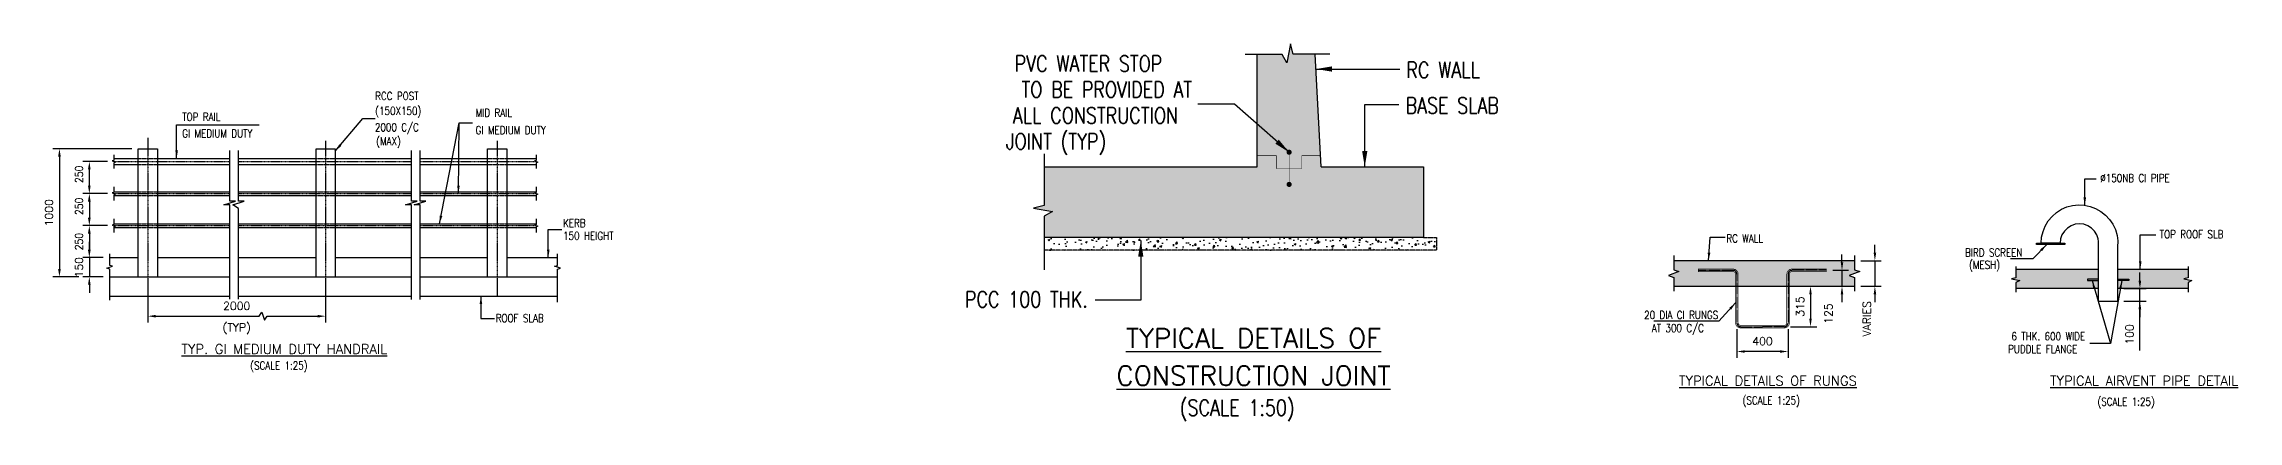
# Model space of a CAD drawing. Header units: millimetres. Extents: x -7644 to 230040, y 17031 to 222323.
# Drawn here: x 56100 to 73238, y 19535 to 22479 of the extents above; entities that cross this region are included whole.
import ezdxf
from ezdxf.enums import TextEntityAlignment as Align

# ---------------------------------------------------------------- set-up
doc = ezdxf.new("R2010")
doc.units = ezdxf.units.MM
doc.header["$LTSCALE"] = 4
doc.header["$MEASUREMENT"] = 0
doc.header["$PDMODE"] = 34
for name, pattern in [('CENTER', [2, 1.25, -0.25, 0.25, -0.25]), ('DASHED2', [0.375, 0.25, -0.125]), ('HIDDEN', [0.375, 0.25, -0.125])]:
    doc.linetypes.add(name, pattern=pattern)
for name, color, linetype in [('AIR COWL', 3, 'Continuous'), ('CENTER', 252, 'CENTER'), ('DIM', 8, 'Continuous'), ('HANDRAIL', 6, 'Continuous'), ('HATCH', 253, 'Continuous'), ('PCC', 8, 'HIDDEN'), ('RCC WALL', 7, 'Continuous'), ('RINGS', 253, 'Continuous'), ('txt-1', 7, 'Continuous'), ('txt-2', 7, 'Continuous'), ('WALL', 7, 'Continuous')]:
    doc.layers.add(name, color=color, linetype=linetype)
doc.styles.add('ROMANS', font='ROMANS')
doc.dimstyles.new('1-75N', dxfattribs={"dimscale": 75, "dimtxt": 5, "dimasz": 5, "dimexe": 1.25, "dimexo": 1.25, "dimgap": 1.25, "dimtad": 1, "dimdec": 0, "dimdsep": 46, "dimtxsty": 'ROMANS', "dimcen": 1, "dimclrd": 8, "dimclre": 8, "dimclrt": 5, "dimadec": 0, "dimazin": 0, "dimtfac": 1, "dimtdec": 0, "dimtmove": 0, "dimatfit": 3, "dimfxl": 1, "dimarcsym": 0})

# ---------------------------------------------------------------- blocks, each defined once
blk = doc.blocks.new('*D207')
at = {"layer": 'DEFPOINTS', "color": 0, "transparency": 16777216}
for p in [(70023, 20712), (70023, 20587), (70144, 20587)]:
    blk.add_point(p, dxfattribs=at)
at = {"layer": 'DIM', "color": 8, "lineweight": -2, "transparency": 16777216}
for p, q in [((70144, 20774), (70144, 20836)), ((70073, 20712), (70194, 20712)), ((70073, 20587), (70194, 20587)), ((70144, 20712), (70144, 20587)), ((70144, 20525), (70144, 20463))]:
    blk.add_line(p, q, dxfattribs=at)
at = {"layer": 'DIM', "color": 8, "transparency": 16777216}
for points in [[(70134, 20774), (70154, 20774), (70144, 20712)], [(70134, 20525), (70154, 20525), (70144, 20587)]]:
    blk.add_solid(points, dxfattribs=at)
at = {"layer": 'DIM', "color": 5, "transparency": 16777216, "insert": (70038, 20374), "char_height": 62, "attachment_point": 5, "rotation": 90, "style": 'ROMANS'}
blk.add_mtext('125', dxfattribs=at)
blk = doc.blocks.new('*D205')
at = {"layer": 'DEFPOINTS', "color": 0, "transparency": 16777216}
for p in [(69753, 20587), (69693, 20272), (69898, 20272)]:
    blk.add_point(p, dxfattribs=at)
at = {"layer": 'DIM', "color": 8, "lineweight": -2, "transparency": 16777216}
for p, q in [((69803, 20587), (69948, 20587)), ((69898, 20525), (69898, 20334)), ((69743, 20272), (69948, 20272))]:
    blk.add_line(p, q, dxfattribs=at)
at = {"layer": 'DIM', "color": 8, "transparency": 16777216}
for points in [[(69888, 20525), (69908, 20525), (69898, 20587)], [(69888, 20334), (69908, 20334), (69898, 20272)]]:
    blk.add_solid(points, dxfattribs=at)
at = {"layer": 'DIM', "color": 5, "transparency": 16777216, "insert": (69817, 20429), "char_height": 62, "attachment_point": 5, "rotation": 90, "style": 'ROMANS'}
blk.add_mtext('315', dxfattribs=at)
blk = doc.blocks.new('*D206')
at = {"layer": 'DEFPOINTS', "color": 0, "transparency": 16777216}
for p in [(69323, 20302), (69723, 20302), (69323, 20078)]:
    blk.add_point(p, dxfattribs=at)
at = {"layer": 'DIM', "color": 8, "lineweight": -2, "transparency": 16777216}
for p, q in [((69323, 20252), (69323, 20028)), ((69723, 20252), (69723, 20028)), ((69661, 20078), (69385, 20078))]:
    blk.add_line(p, q, dxfattribs=at)
at = {"layer": 'DIM', "color": 8, "transparency": 16777216}
for points in [[(69385, 20088), (69385, 20068), (69323, 20078)], [(69661, 20088), (69661, 20068), (69723, 20078)]]:
    blk.add_solid(points, dxfattribs=at)
at = {"layer": 'DIM', "color": 5, "transparency": 16777216, "insert": (69523, 20159), "char_height": 62, "attachment_point": 5, "style": 'ROMANS'}
blk.add_mtext('400', dxfattribs=at)
blk = doc.blocks.new('*D208')
at = {"layer": 'DEFPOINTS', "color": 0, "transparency": 16777216}
for p in [(70241, 20787), (70241, 20587), (70401, 20587)]:
    blk.add_point(p, dxfattribs=at)
at = {"layer": 'DIM', "color": 8, "lineweight": -2, "transparency": 16777216}
for p, q in [((70401, 20849), (70401, 20911)), ((70291, 20787), (70451, 20787)), ((70401, 20787), (70401, 20587)), ((70291, 20587), (70451, 20587)), ((70401, 20525), (70401, 20463))]:
    blk.add_line(p, q, dxfattribs=at)
at = {"layer": 'DIM', "color": 8, "transparency": 16777216}
for points in [[(70391, 20849), (70411, 20849), (70401, 20787)], [(70391, 20525), (70411, 20525), (70401, 20587)]]:
    blk.add_solid(points, dxfattribs=at)
at = {"layer": 'DIM', "color": 5, "transparency": 16777216, "insert": (70338, 20333), "char_height": 62, "attachment_point": 5, "rotation": 90, "style": 'ROMANS'}
blk.add_mtext('VARIES', dxfattribs=at)
blk = doc.blocks.new('*D209')
at = {"layer": 'DEFPOINTS', "color": 0, "transparency": 16777216}
for p in [(72296, 20570), (72471, 20570), (72296, 20470)]:
    blk.add_point(p, dxfattribs=at)
at = {"layer": 'DIM', "color": 8, "lineweight": -2, "transparency": 16777216}
for p, q in [((72346, 20570), (72521, 20570)), ((72471, 20632), (72471, 20694)), ((72471, 20470), (72471, 20570)), ((72471, 20470), (72471, 20570)), ((72346, 20470), (72521, 20470)), ((72471, 20086), (72471, 20470)), ((72471, 20408), (72471, 20346))]:
    blk.add_line(p, q, dxfattribs=at)
at = {"layer": 'DIM', "color": 8, "transparency": 16777216}
for points in [[(72460, 20632), (72481, 20632), (72471, 20570)], [(72460, 20408), (72481, 20408), (72471, 20470)]]:
    blk.add_solid(points, dxfattribs=at)
at = {"layer": 'DIM', "color": 5, "transparency": 16777216, "insert": (72390, 20211), "char_height": 62, "attachment_point": 5, "rotation": 90, "style": 'ROMANS'}
blk.add_mtext('100', dxfattribs=at)
blk = doc.blocks.new('*D210')
at = {"layer": 'DEFPOINTS', "color": 0, "transparency": 16777216}
for p in [(56912, 20586), (58300, 20586), (58300, 20354)]:
    blk.add_point(p, dxfattribs=at)
at = {"layer": 'DIM', "color": 8, "lineweight": -2, "transparency": 16777216}
for p, q in [((56912, 20536), (56912, 20304)), ((58300, 20536), (58300, 20304)), ((56974, 20354), (57782, 20354)), ((57782, 20354), (57802, 20384)), ((57802, 20384), (57823, 20322)), ((57823, 20322), (57844, 20354)), ((57844, 20354), (58238, 20354))]:
    blk.add_line(p, q, dxfattribs=at)
at = {"layer": 'DIM', "color": 8, "transparency": 16777216}
for points in [[(56974, 20364), (56974, 20343), (56912, 20354)], [(58238, 20364), (58238, 20343), (58300, 20354)]]:
    blk.add_solid(points, dxfattribs=at)
at = {"layer": 'DIM', "color": 5, "transparency": 16777216, "char_height": 62, "attachment_point": 5, "style": 'ROMANS'}
for s, insert in [('2000', (57606, 20434)), ('(TYP)', (57606, 20256))]:
    blk.add_mtext(s, dxfattribs=dict(at, insert=insert))
blk = doc.blocks.new('*D211')
at = {"layer": 'DEFPOINTS', "color": 0, "transparency": 16777216}
for p in [(56837, 21661), (56221, 20661), (56424, 20661)]:
    blk.add_point(p, dxfattribs=at)
at = {"layer": 'DIM', "color": 8, "lineweight": -2, "transparency": 16777216}
for p, q in [((56787, 21661), (56171, 21661)), ((56221, 21599), (56221, 20723)), ((56374, 20661), (56171, 20661))]:
    blk.add_line(p, q, dxfattribs=at)
at = {"layer": 'DIM', "color": 8, "transparency": 16777216}
for points in [[(56211, 21599), (56232, 21599), (56221, 21661)], [(56211, 20723), (56232, 20723), (56221, 20661)]]:
    blk.add_solid(points, dxfattribs=at)
at = {"layer": 'DIM', "color": 5, "transparency": 16777216, "insert": (56140, 21161), "char_height": 62, "attachment_point": 5, "rotation": 90, "style": 'ROMANS'}
blk.add_mtext('1000', dxfattribs=at)
blk = doc.blocks.new('*D212')
at = {"layer": 'DEFPOINTS', "color": 0, "transparency": 16777216}
for p in [(56455, 21561), (56647, 21561), (56647, 21311)]:
    blk.add_point(p, dxfattribs=at)
at = {"layer": 'DIM', "color": 8, "lineweight": -2, "transparency": 16777216}
for p, q in [((56597, 21561), (56405, 21561)), ((56455, 21373), (56455, 21499)), ((56597, 21311), (56405, 21311))]:
    blk.add_line(p, q, dxfattribs=at)
at = {"layer": 'DIM', "color": 8, "transparency": 16777216}
for points in [[(56444, 21499), (56465, 21499), (56455, 21561)], [(56444, 21373), (56465, 21373), (56455, 21311)]]:
    blk.add_solid(points, dxfattribs=at)
at = {"layer": 'DIM', "color": 5, "transparency": 16777216, "insert": (56374, 21461), "char_height": 62, "attachment_point": 5, "rotation": 90, "style": 'ROMANS'}
blk.add_mtext('{\\W0.85;250}', dxfattribs=at)
blk = doc.blocks.new('*D213')
at = {"layer": 'DEFPOINTS', "color": 0, "transparency": 16777216}
for p in [(56647, 21311), (56455, 21061), (56647, 21061)]:
    blk.add_point(p, dxfattribs=at)
at = {"layer": 'DIM', "color": 8, "lineweight": -2, "transparency": 16777216}
for p, q in [((56597, 21311), (56405, 21311)), ((56455, 21249), (56455, 21123)), ((56597, 21061), (56405, 21061))]:
    blk.add_line(p, q, dxfattribs=at)
at = {"layer": 'DIM', "color": 8, "transparency": 16777216}
for points in [[(56444, 21249), (56465, 21249), (56455, 21311)], [(56444, 21123), (56465, 21123), (56455, 21061)]]:
    blk.add_solid(points, dxfattribs=at)
at = {"layer": 'DIM', "color": 5, "transparency": 16777216, "insert": (56374, 21211), "char_height": 62, "attachment_point": 5, "rotation": 90, "style": 'ROMANS'}
blk.add_mtext('{\\W0.85;250}', dxfattribs=at)
blk = doc.blocks.new('*D214')
at = {"layer": 'DEFPOINTS', "color": 0, "transparency": 16777216}
for p in [(56647, 21061), (56455, 20811), (56614, 20811)]:
    blk.add_point(p, dxfattribs=at)
at = {"layer": 'DIM', "color": 8, "lineweight": -2, "transparency": 16777216}
for p, q in [((56597, 21061), (56405, 21061)), ((56455, 20999), (56455, 20873)), ((56564, 20811), (56405, 20811))]:
    blk.add_line(p, q, dxfattribs=at)
at = {"layer": 'DIM', "color": 8, "transparency": 16777216}
for points in [[(56444, 20999), (56465, 20999), (56455, 21061)], [(56444, 20873), (56465, 20873), (56455, 20811)]]:
    blk.add_solid(points, dxfattribs=at)
at = {"layer": 'DIM', "color": 5, "transparency": 16777216, "insert": (56374, 20936), "char_height": 62, "attachment_point": 5, "rotation": 90, "style": 'ROMANS'}
blk.add_mtext('{\\W0.85;250}', dxfattribs=at)
blk = doc.blocks.new('*D215')
at = {"layer": 'DEFPOINTS', "color": 0, "transparency": 16777216}
for p in [(56614, 20811), (56455, 20661), (56614, 20661)]:
    blk.add_point(p, dxfattribs=at)
at = {"layer": 'DIM', "color": 8, "lineweight": -2, "transparency": 16777216}
for p, q in [((56455, 20873), (56455, 20935)), ((56564, 20811), (56405, 20811)), ((56455, 20811), (56455, 20661)), ((56564, 20661), (56405, 20661)), ((56455, 20599), (56455, 20537))]:
    blk.add_line(p, q, dxfattribs=at)
at = {"layer": 'DIM', "color": 8, "transparency": 16777216}
for points in [[(56444, 20873), (56465, 20873), (56455, 20811)], [(56444, 20599), (56465, 20599), (56455, 20661)]]:
    blk.add_solid(points, dxfattribs=at)
at = {"layer": 'DIM', "color": 5, "transparency": 16777216, "insert": (56374, 20736), "char_height": 62, "attachment_point": 5, "rotation": 90, "style": 'ROMANS'}
blk.add_mtext('150', dxfattribs=at)

msp = doc.modelspace()

# ---------------------------------------------------------------- hatches: boundary and pattern name
at = {"layer": 'HATCH'}
h = msp.add_hatch(color=256, dxfattribs=at)
h.dxf.hatch_style = 1
h.paths.add_polyline_path([(66875.7, 20969.1), (66875.7, 21519.1), (66075.7, 21519.1), (66030.3, 22397.9), (65856.4, 22397.9), (65835.3, 22479.1), (65808.3, 22331.7), (65772.2, 22397.7), (65575.7, 22397.7), (65575.7, 21519.1), (63911.3, 21519.1), (63911.3, 21218), (63830, 21196.9), (63977.5, 21169.9), (63911.5, 21133.8), (63911.5, 20969.1)])
h.paths.add_polyline_path([(65815.5, 21382.6, -0.4142136), (65825.7, 21392.8), (65825.7, 21623.1, -0.4142136), (65815.5, 21633.3, -1), (65835.9, 21633.3, -0.4142136), (65825.7, 21623.1), (65825.7, 21392.8, -0.4142136), (65835.9, 21382.6, -1)], flags=16)
h = msp.add_hatch(dxfattribs=at)
h.set_pattern_fill('AR-CONC', color=256, scale=0.8)
h.set_pattern_definition([(50, (-65340.71, -89035.85), (145.747735, -12.75127), [15.24, -167.64]), (355, (-65340.71, -89035.85), (-28.19474, 152.84548), [12.192, -134.11247]), (100.451445, (-65328.57, -89036.92), (117.553, 140.0942), [12.95201, -142.4722]), (46.1842, (-65340.71, -88995.21), (216.86323, -33.63386), [22.86, -251.46]), (96.63556, (-65322.64, -88998.02), (189.9233, 197.9409), [19.42802, -213.7085]), (351.18415, (-65340.7, -88995.21), (189.9233, 197.9409), [18.28797, -201.16779]), (21, (-65320.39, -89005.37), (121.29151, -81.81216), [15.24, -167.64]), (326, (-65320.39, -89005.37), (49.44162, 147.35037), [12.192, -134.112]), (71.451445, (-65310.28, -89012.19), (170.73314, 65.53822), [12.95201, -142.47195]), (37.5, (-65340.71, -89035.854), (2.470883, 67.644031), [0, -132.4864, 0, -136.144, 0, -134.62]), (7.5, (-65340.71, -89035.85), (53.45573, 80.14446), [0, -77.6224, 0, -129.4384, 0, -51.308]), (327.5, (-65386.024, -89035.854), (108.472476, -4.582995), [0, -50.8, 0, -158.496, 0, -210.312]), (317.5, (-65406.34, -89035.85), (118.503345, 20.341193), [0, -66.04, 0, -105.2576, 0, -149.352])])
h.paths.add_polyline_path([(65850.7, 20969.1), (63911.5, 20969.1), (63911.5, 20869.1), (65850.7, 20869.1)])
h.paths.add_polyline_path([(66975.7, 20869.1), (66975.7, 20969.1), (65850.7, 20969.1), (65850.7, 20869.1)])
h = msp.add_hatch(color=256, dxfattribs=at)
h.dxf.hatch_style = 1
h.paths.add_polyline_path([(68788.5, 20671.8), (68829.7, 20656.8), (68829.7, 20586.8), (70241.1, 20586.8), (70241.1, 20656.8), (70199.9, 20671.8), (70282.3, 20701.8), (70241.1, 20716.8), (70241.1, 20786.8), (68829.7, 20786.8), (68829.7, 20716.8), (68870.9, 20701.8)])
h = msp.add_hatch(color=256, dxfattribs=at)
h.dxf.hatch_style = 1
h.paths.add_polyline_path([(72148.3, 20720), (71502.9, 20720), (71502.9, 20654.2), (71467.3, 20645), (71532, 20633.1), (71503, 20617.2), (71503, 20570), (72148.3, 20570)])
h.paths.add_polyline_path([(72812.9, 20645), (72848.6, 20654.2), (72848.6, 20720), (72296.3, 20720), (72296.3, 20570), (72848.7, 20570), (72848.7, 20617.2), (72877.7, 20633.1)])

# ---------------------------------------------------------------- linework, layer by layer
at = {"layer": 'AIR COWL'}
msp.add_lwpolyline([(71847.3, 20923.4), (71699.2, 20923.4), (71703.4, 20969.7), (71714.1, 21014.4), (71731.5, 21056.6), (71754.6, 21097.1), (71784.4, 21132.7), (71820, 21162.4), (71858, 21188.1), (71900.2, 21207.1), (71944.8, 21217.8), (71991.2, 21222), (72035.8, 21219.5), (72082.1, 21211.2), (72125.1, 21194.7), (72164.8, 21171.5), (72201.2, 21143.4), (72232.6, 21109.5), (72258.3, 21071.5), (72279.8, 21029.3), (72292.2, 20984.6), (72298.8, 20940.8), (72296.3, 20893.7), (72296.3, 20469.7), (72148.3, 20469.7), (72148.3, 20937), (72145.8, 20957.3), (72135.1, 20988.8), (72116, 21018.5), (72092.9, 21041.7), (72063.1, 21059.1), (72031.7, 21071.5), (71997.8, 21073.9), (71966.3, 21071.5), (71934.1, 21059.1), (71904.3, 21041.7), (71881.2, 21018.5), (71862.1, 20988.8), (71851.4, 20957.3)], close=True, dxfattribs=at)
for points in [[(71847.3, 20923.4), (71883.6, 20923.4), (71883.6, 20912.7), (71663.7, 20912.7), (71663.7, 20923.4), (71663.7, 20923.4), (71699.2, 20923.4)], [(72148.3, 20642.3), (72061.5, 20642.3), (72061.5, 20631.5), (72148.3, 20631.5)], [(72296.3, 20642.3), (72383.2, 20642.3), (72383.2, 20631.5), (72296.3, 20631.5)]]:
    msp.add_lwpolyline(points, dxfattribs=at)
at = {"layer": 'CENTER', "ltscale": 0.1}
for p, q in [((56911.6, 21745.5), (56911.6, 20505)), ((58300.5, 21721.5), (58300.5, 20388)), ((59639.6, 21721.5), (59639.6, 20505)), ((56646.7, 21560.7), (57551.2, 21560.7)), ((57619.9, 21560.7), (58969.8, 21560.7)), ((59038.5, 21560.7), (59944.3, 21560.7)), ((56646.7, 21310.7), (57551.2, 21310.7)), ((57619.9, 21310.7), (58969.8, 21310.7)), ((59038.5, 21310.7), (59944.3, 21310.7)), ((56646.7, 21060.7), (57551.2, 21060.7)), ((57619.9, 21060.7), (58969.8, 21060.7)), ((59038.5, 21060.7), (59944.3, 21060.7))]:
    msp.add_line(p, q, dxfattribs=at)
at = {"layer": 'CENTER'}
for points in [[(69023, 20711.8), (69293, 20711.8, -0.4142136), (69323, 20681.8), (69323, 20301.8, 0.4142136), (69353, 20271.8), (69523, 20271.8)], [(70023, 20711.8), (69753, 20711.8, 0.4142136), (69723, 20681.8), (69723, 20301.8, -0.4142136), (69693, 20271.8), (69523, 20271.8)]]:
    msp.add_lwpolyline(points, format="xyb", dxfattribs=at)
at = {"layer": 'DIM'}
msp.add_lwpolyline([(72241.4, 20139.4), (72080, 20139.4)], dxfattribs=at)
at = {"layer": 'HANDRAIL'}
for p, q in [((56646.7, 21584.7), (56836.6, 21584.7)), ((56646.7, 21536.7), (56836.6, 21536.7)), ((56986.6, 21584.7), (57551.2, 21584.7)), ((56986.6, 21536.7), (57551.2, 21536.7)), ((57619.9, 21584.7), (58225.5, 21584.7)), ((57619.9, 21536.7), (58225.5, 21536.7)), ((58375.5, 21584.7), (58969.8, 21584.7)), ((58375.5, 21536.7), (58969.8, 21536.7)), ((59038.5, 21584.7), (59564.6, 21584.7)), ((59038.5, 21536.7), (59564.6, 21536.7)), ((59714.6, 21584.7), (59944.3, 21584.7)), ((59714.6, 21536.7), (59944.3, 21536.7)), ((56646.7, 21325.7), (56836.6, 21325.7)), ((56646.7, 21295.7), (56836.6, 21295.7)), ((56986.6, 21325.7), (57551.2, 21325.7)), ((56986.6, 21295.7), (57551.2, 21295.7)), ((57619.9, 21325.7), (58225.5, 21325.7)), ((57619.9, 21295.7), (58225.5, 21295.7)), ((58375.5, 21325.7), (58969.8, 21325.7)), ((58375.5, 21295.7), (58969.8, 21295.7)), ((59038.5, 21325.7), (59564.6, 21325.7)), ((59038.5, 21295.7), (59564.6, 21295.7)), ((59714.6, 21325.7), (59944.3, 21325.7)), ((59714.6, 21295.7), (59944.3, 21295.7)), ((56646.7, 21075.7), (56836.6, 21075.7)), ((56646.7, 21045.7), (56836.6, 21045.7)), ((56986.6, 21075.7), (57551.2, 21075.7)), ((56986.6, 21045.7), (57551.2, 21045.7)), ((57619.9, 21075.7), (58225.5, 21075.7)), ((57619.9, 21045.7), (58225.5, 21045.7)), ((58375.5, 21075.7), (58969.8, 21075.7)), ((58375.5, 21045.7), (58969.8, 21045.7)), ((59038.5, 21075.7), (59564.6, 21075.7)), ((59038.5, 21045.7), (59564.6, 21045.7)), ((59714.6, 21075.7), (59944.3, 21075.7)), ((59714.6, 21045.7), (59944.3, 21045.7))]:
    msp.add_line(p, q, dxfattribs=at)
at = {"layer": 'HANDRAIL', "linetype": 'DASHED2'}
for p, q in [((56836.6, 21584.7), (56986.6, 21584.7)), ((56836.6, 21536.7), (56986.6, 21536.7)), ((58225.5, 21584.7), (58375.5, 21584.7)), ((58225.5, 21536.7), (58375.5, 21536.7)), ((59564.6, 21584.7), (59714.6, 21584.7)), ((59564.6, 21536.7), (59714.6, 21536.7)), ((56836.6, 21325.7), (56986.6, 21325.7)), ((56836.6, 21295.7), (56986.6, 21295.7)), ((58225.5, 21325.7), (58375.5, 21325.7)), ((58225.5, 21295.7), (58375.5, 21295.7)), ((59564.6, 21325.7), (59714.6, 21325.7)), ((59564.6, 21295.7), (59714.6, 21295.7)), ((56836.6, 21075.7), (56986.6, 21075.7)), ((56836.6, 21045.7), (56986.6, 21045.7)), ((58225.5, 21075.7), (58375.5, 21075.7)), ((58225.5, 21045.7), (58375.5, 21045.7)), ((59564.6, 21075.7), (59714.6, 21075.7)), ((59564.6, 21045.7), (59714.6, 21045.7))]:
    msp.add_line(p, q, dxfattribs=at)
at = {"layer": 'PCC'}
msp.add_lwpolyline([(66875.7, 20969.1), (66975.7, 20969.1), (66975.7, 20869.1), (63911.5, 20869.1)], dxfattribs=at)
at = {"layer": 'RCC WALL'}
for p, q in [((56613.8, 20810.7), (56836.6, 20810.7)), ((56986.6, 20810.7), (57551.2, 20810.7)), ((57619.9, 20810.7), (58225.5, 20810.7)), ((58375.5, 20810.7), (58969.8, 20810.7)), ((59038.5, 20810.7), (59564.6, 20810.7)), ((59714.6, 20810.7), (60110.9, 20810.7)), ((56613.8, 20660.7), (57551.2, 20660.7)), ((57619.9, 20660.7), (58969.8, 20660.7)), ((59038.5, 20660.7), (60110.9, 20660.7)), ((56614.1, 20510.7), (57551.2, 20510.7)), ((57619.9, 20510.7), (58969.8, 20510.7)), ((59038.5, 20510.7), (60110.9, 20510.7))]:
    msp.add_line(p, q, dxfattribs=at)
for points in [[(66144.5, 22397.9), (65856.4, 22397.9), (65835.3, 22479.1), (65808.3, 22331.7), (65772.2, 22397.7), (65482, 22397.7)], [(65575.7, 21519.1), (65575.7, 22397.9)], [(66075.7, 21519.1), (66030.3, 22397.9)], [(56646.7, 21613.5), (56646.7, 21570.1), (56633.8, 21565.4), (56659.6, 21556), (56646.7, 21551.3), (56646.7, 21507.9)], [(56836.6, 20660.7), (56836.6, 21660.7), (56986.6, 21660.7), (56986.6, 20660.7)], [(57551.2, 20486.4), (57551.2, 21222.1), (57505.8, 21222.1), (57595.5, 21251.5), (57551.2, 21251.5), (57551.2, 21647.8)], [(57619.9, 20486.4), (57619.9, 21195), (57574.5, 21222.1), (57664.2, 21251.5), (57619.9, 21251.5), (57619.9, 21647.8)], [(58225.5, 20660.7), (58225.5, 21660.7), (58375.5, 21660.7), (58375.5, 20660.7)], [(58969.8, 20483.5), (58969.8, 21222.1), (58924.4, 21222.1), (59014.1, 21251.5), (58969.8, 21251.5), (58969.8, 21647.8)], [(59038.5, 20483.5), (59038.5, 21222.1), (58993.1, 21222.1), (59082.8, 21251.5), (59038.5, 21251.5), (59038.5, 21647.8)], [(59564.6, 20660.7), (59564.6, 21660.7), (59714.6, 21660.7), (59714.6, 20660.7)], [(59944.3, 21613.5), (59944.3, 21570.1), (59931.4, 21565.4), (59957.1, 21556), (59944.3, 21551.3), (59944.3, 21507.9)], [(63911.3, 21622), (63911.3, 21218), (63830, 21196.9), (63977.5, 21169.9), (63911.5, 21133.8), (63911.5, 20716.5)], [(63911.3, 21519.1), (65575.7, 21519.1)], [(66075.7, 21519.1), (66875.7, 21519.1), (66875.7, 20969.1), (63911.5, 20969.1)], [(56646.7, 21363.5), (56646.7, 21320.1), (56633.8, 21315.4), (56659.6, 21306), (56646.7, 21301.3), (56646.7, 21257.9)], [(59944.3, 21363.5), (59944.3, 21320.1), (59931.4, 21315.4), (59957.1, 21306), (59944.3, 21301.3), (59944.3, 21257.9)], [(56646.7, 21113.5), (56646.7, 21070.1), (56633.8, 21065.4), (56659.6, 21056), (56646.7, 21051.3), (56646.7, 21007.9)], [(59944.3, 21113.5), (59944.3, 21070.1), (59931.4, 21065.4), (59957.1, 21056), (59944.3, 21051.3), (59944.3, 21007.9)], [(56614.1, 20478.6), (56614.1, 20722.1), (56591.4, 20728.4), (56636.3, 20743.1), (56614.1, 20749.3), (56614.1, 20841.1)], [(60110.9, 20463.3), (60110.9, 20722.1), (60133.6, 20728.4), (60088.8, 20743.1), (60110.9, 20749.3), (60110.9, 20841.1)], [(68829.7, 20827.6), (68829.7, 20716.8), (68870.9, 20701.8), (68788.5, 20671.8), (68829.7, 20656.8), (68829.7, 20549.6)], [(70241.1, 20786.8), (68829.7, 20786.8)], [(70241.1, 20827.6), (70241.1, 20716.8), (70282.3, 20701.8), (70199.9, 20671.8), (70241.1, 20656.8), (70241.1, 20549.6)], [(71502.9, 20740.4), (71502.9, 20654.2), (71467.3, 20645), (71532, 20633.1), (71503, 20617.2), (71503, 20541.4)], [(72848.6, 20740.4), (72848.6, 20654.2), (72812.9, 20645), (72877.7, 20633.1), (72848.7, 20617.2), (72848.7, 20541.4)], [(70241.1, 20586.8), (68829.7, 20586.8)], [(71503.8, 20720), (72148.3, 20720)], [(72148.3, 20570), (71503.9, 20570)], [(72296.3, 20720), (72848.6, 20720)], [(72848.7, 20570), (72296.3, 20570)]]:
    msp.add_lwpolyline(points, dxfattribs=at)
at = {"layer": 'RINGS', "linetype": 'Continuous', "const_width": 5}
for points in [[(69523, 20261.8), (69353, 20261.8, -0.4142136), (69313, 20301.8), (69313, 20681.8, 0.4142136), (69293, 20701.8), (69023, 20701.8), (69023, 20721.8), (69293, 20721.8, -0.4142136), (69333, 20681.8), (69333, 20301.8, 0.4142136), (69353, 20281.8), (69523, 20281.8)], [(69523, 20261.8), (69693, 20261.8, 0.4142136), (69733, 20301.8), (69733, 20681.8, -0.4142136), (69753, 20701.8), (70023, 20701.8), (70023, 20721.8), (69753, 20721.8, 0.4142136), (69713, 20681.8), (69713, 20301.8, -0.4142136), (69693, 20281.8), (69523, 20281.8)]]:
    msp.add_lwpolyline(points, format="xyb", dxfattribs=at)
at = {"layer": 'WALL', "color": 7, "const_width": 3}
for points in [[(65575.7, 21606.9), (65725.7, 21606.9), (65725.7, 21506.9), (65925.7, 21506.9), (65925.7, 21606.9), (66071.2, 21606.9)], [(65825.7, 21365.4), (65825.7, 21633.3)]]:
    msp.add_lwpolyline(points, dxfattribs=at)
at = {"layer": 'WALL', "color": 7, "const_width": 19.6}
for points in [[(65815.5, 21633.3, 1), (65835.9, 21633.3, 1)], [(65815.5, 21382.6, 1), (65835.9, 21382.6, 1)]]:
    msp.add_lwpolyline(points, format="xyb", close=True, dxfattribs=at)

# ---------------------------------------------------------------- texts
at = {"layer": 'txt-1', "style": 'ROMANS'}
for s, height, p in [('%%UTYPICAL DETAILS OF', 150, (65547.4, 20182.6)), ('%%UCONSTRUCTION JOINT', 150, (65547.4, 19889.7)), ('%%UTYPICAL DETAILS OF RUNGS', 75, (69565.5, 19849.7)), ('%%UTYPICAL AIRVENT PIPE DETAIL', 75, (72503.4, 19849.7))]:
    msp.add_text(s, height=height, dxfattribs=at).set_placement(p, align=Align.MIDDLE_CENTER)
msp.add_text('%%UTYP. GI MEDIUM DUTY HANDRAIL', height=75, dxfattribs=at).set_placement((57174, 20059.6))
at = {"layer": 'txt-2', "style": 'ROMANS', "width": 0.8}
for s, height, p in [('PVC WATER STOP', 125, (64835.3, 22262.6)), ('TO BE PROVIDED AT', 125, (65068.6, 22060.3)), ('ALL CONSTRUCTION', 125, (64959.1, 21858.1)), ('JOINT (TYP)', 125, (64397.2, 21655.9)), ('BIRD SCREEN', 62.5, (71552.9, 20819.4)), ('(MESH)', 62.5, (71378.4, 20723.5)), ('PCC 100 THK.', 125, (64253.8, 20422.8)), ('20 DIA CI RUNGS', 62.5, (69177.1, 20332)), ('AT 300 C/C', 62.5, (69065.6, 20229.6)), ('6 THK. 600 WIDE', 62.5, (72043.6, 20165.5)), ('PUDDLE FLANGE', 62.5, (71981.6, 20065.8))]:
    msp.add_text(s, height=height, rotation=0, dxfattribs=at).set_placement(p, align=Align.RIGHT)
for s, height, p in [('RC WALL', 125, (66741.9, 22213.3)), ('TOP RAIL', 62.5, (57180.3, 21878.4)), ('RCC POST', 62.5, (58687.8, 22041.6)), ('(150X150)', 62.5, (58687.8, 21925.1)), ('MID RAIL', 62.5, (59471.7, 21910.2)), ('BASE SLAB', 125, (66736, 21936.1)), ('GI MEDIUM DUTY', 62.5, (57180.3, 21748.8)), ('2000 C/C', 62.5, (58685.4, 21796.4)), ('GI MEDIUM DUTY', 62.5, (59471.7, 21774.6)), ('(MAX)', 62.5, (58695.5, 21688.2)), ('%%C150NB CI PIPE', 62.5, (72161.5, 21401.1)), ('KERB', 62.5, (60154.9, 21049.3)), ('150 HEIGHT', 62.5, (60154.9, 20949.7)), ('RC WALL', 62.5, (69240.7, 20929.6)), ('TOP ROOF SLB', 62.5, (72625.6, 20962.3)), ('ROOF SLAB', 62.5, (59629, 20307.3)), ('(SCALE 1:25)', 62.5, (57711.5, 19937.3))]:
    msp.add_text(s, height=height, rotation=0, dxfattribs=at).set_placement(p)
msp.add_text('(SCALE 1:50)', height=125, dxfattribs=at).set_placement((65420.4, 19630.2), align=Align.MIDDLE)
for p in [(69591.5, 19692), (72363, 19681.9)]:
    msp.add_text('(SCALE 1:25)', height=62.5, rotation=0, dxfattribs=at).set_placement(p, align=Align.MIDDLE)

# ---------------------------------------------------------------- dimensions: what is measured, and where the dimension line sits
at = {"layer": 'DIM'}
for base, p1, p2, angle, picture, middle in [((56221.5, 20660.7), (56836.6, 21660.7), (56423.6, 20660.7), 90, '*D211', (56140.5, 21160.7)), ((69897.9, 20271.8), (69753, 20586.8), (69693, 20271.8), 270, '*D205', (69816.9, 20429.3)), ((69323, 20078), (69723, 20301.8), (69323, 20301.8), 180, '*D206', (69523, 20159))]:
    dim = msp.add_linear_dim(base=base, p1=p1, p2=p2, angle=angle, dimstyle='1-75N', override={"dimscale": 100, "dimtxt": 0.62, "dimasz": 0.62, "dimexe": 0.5, "dimexo": 0.5, "dimgap": 0.5, "dimtmove": 1}, dxfattribs=at)
    dim.commit()
    dim.dimension.update_dxf_attribs({"geometry": picture, "text_midpoint": middle})
for base, p1, p2, angle, text, picture, middle in [((56454.8, 21560.7), (56646.7, 21310.7), (56646.7, 21560.7), 90, '{\\W0.85;<>}', '*D212', (56454.8, 21460.7)), ((56454.8, 21060.7), (56646.7, 21310.7), (56646.7, 21060.7), 90, '{\\W0.85;<>}', '*D213', (56454.8, 21210.7)), ((56454.8, 20810.7), (56646.7, 21060.7), (56614.1, 20810.7), 90, '{\\W0.85;<>}', '*D214', (56454.8, 20935.7)), ((70401.2, 20586.8), (70241.1, 20786.8), (70241.1, 20586.8), 270, 'VARIES', '*D208', (70418.9, 20333))]:
    dim = msp.add_linear_dim(base=base, p1=p1, p2=p2, angle=angle, text=text, dimstyle='1-75N', override={"dimscale": 100, "dimtxt": 0.62, "dimasz": 0.62, "dimexe": 0.5, "dimexo": 0.5, "dimgap": 0.5, "dimtmove": 1}, dxfattribs=at)
    dim.commit()
    dim.dimension.update_dxf_attribs({"geometry": picture, "text_midpoint": middle, "dimtype": 160})
for base, p1, p2, angle, picture, middle in [((56454.8, 20660.7), (56614.1, 20810.7), (56614.1, 20660.7), 90, '*D215', (56454.8, 20735.7)), ((70144, 20586.8), (70023, 20711.8), (70023, 20586.8), 270, '*D207', (70119.4, 20374)), ((72470.6, 20570), (72296.3, 20469.7), (72296.3, 20570), 90, '*D209', (72470.6, 20211))]:
    dim = msp.add_linear_dim(base=base, p1=p1, p2=p2, angle=angle, dimstyle='1-75N', override={"dimscale": 100, "dimtxt": 0.62, "dimasz": 0.62, "dimexe": 0.5, "dimexo": 0.5, "dimgap": 0.5, "dimtmove": 1}, dxfattribs=at)
    dim.commit()
    dim.dimension.update_dxf_attribs({"geometry": picture, "text_midpoint": middle, "dimtype": 160})
dim = msp.add_linear_dim(base=(58300.5, 20353.5), p1=(56911.6, 20585.7), p2=(58300.5, 20585.7), text='2000\\X(TYP)', dimstyle='1-75N', override={"dimscale": 100, "dimtxt": 0.62, "dimasz": 0.62, "dimexe": 0.5, "dimexo": 0.5, "dimgap": 0.5, "dimtmove": 1}, dxfattribs=at)
dim.commit()
dim.dimension.update_dxf_attribs({"geometry": '*D210', "text_midpoint": (57606, 20353.5)})

# ---------------------------------------------------------------- leaders
for points, override in [([(66036.2, 22283.1), (66689.6, 22283.1)], {"dimscale": 100, "dimasz": 1.25, "dimtad": 0}), ([(65825.7, 21633.3), (65397.9, 22009.1), (65112.2, 22009.1)], {"dimscale": 100, "dimasz": 1.25, "dimtad": 0}), ([(66416.5, 21519.1), (66416.5, 22005.9), (66683.8, 22005.9)], {"dimscale": 100, "dimasz": 1.25, "dimtad": 0}), ([(57136.4, 21584.7), (57136.4, 21847.5), (57782, 21847.5)], {"dimscale": 25, "dimasz": 2.5, "dimgap": 2.5, "dimtad": 0}), ([(58375.5, 21642.1), (58591.5, 21896.7), (58686.7, 21896.7)], {"dimscale": 25, "dimasz": 2.5, "dimgap": 2.5, "dimtad": 0}), ([(59189.9, 21075.7), (59343.4, 21863.8)], {"dimscale": 25, "dimasz": 2.5, "dimgap": 2.5, "dimtad": 0}), ([(59337.1, 21310.7), (59343.4, 21863.8), (59448.8, 21863.8)], {"dimscale": 25, "dimasz": 2.5, "dimgap": 2.5, "dimtad": 0}), ([(72040.1, 21218.7), (72040.1, 21427.2), (72130.2, 21427.2)], {"dimscale": 25, "dimasz": 2.5, "dimgap": 2.5, "dimtad": 0}), ([(60039.3, 20810.7), (60039.3, 21031), (60144.7, 21031)], {"dimscale": 25, "dimasz": 2.5, "dimgap": 2.5, "dimtad": 0}), ([(64667.1, 20943.5), (64667.1, 20478.2), (64310.4, 20478.2)], {"dimscale": 100, "dimasz": 1.25, "dimtad": 0}), ([(69100.5, 20786.8), (69115, 20969.5), (69231.5, 20969.5)], {"dimscale": 25, "dimasz": 2.5, "dimgap": 2.5, "dimtad": 0}), ([(71742.7, 20912.7), (71633.7, 20802), (71459.9, 20802)], {"dimscale": 25, "dimasz": 2.5, "dimgap": 2.5, "dimtad": 0}), ([(72473.7, 20720), (72473.7, 20988.3), (72594.4, 20988.3)], {"dimscale": 25, "dimasz": 2.5, "dimgap": 2.5, "dimtad": 0}), ([(72097.8, 20631.5), (72241.4, 20139.4)], {"dimscale": 25, "dimasz": 2.5, "dimgap": 2.5, "dimtad": 0}), ([(72330.2, 20631.5), (72241.4, 20139.4)], {"dimscale": 25, "dimasz": 2.5, "dimgap": 2.5, "dimtad": 0}), ([(59513.3, 20510.7), (59513.3, 20335.5), (59618.7, 20335.5)], {"dimscale": 25, "dimasz": 2.5, "dimgap": 2.5, "dimtad": 0}), ([(69313, 20458), (69181, 20313.7), (68675, 20313.7)], {"dimscale": 25, "dimasz": 2.5, "dimgap": 2.5, "dimtad": 0})]:
    msp.add_leader(points, dimstyle='1-75N', override=override, dxfattribs=at)

doc.saveas('drawing.dxf')
